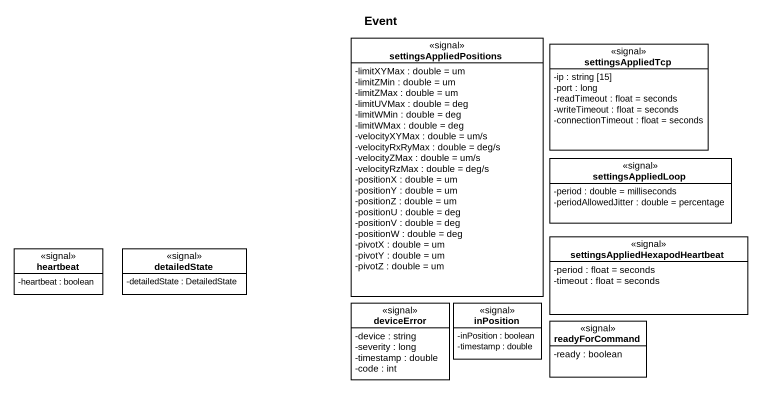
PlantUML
@startuml
title Event
hide circle
hide empty members
skinparam classAttributeIconSize 0
class settingsAppliedPositions <<signal>> {
  -limitXYMax : double = um
  -limitZMin : double = um
  -limitZMax : double = um
  -limitUVMax : double = deg
  -limitWMin : double = deg
  -limitWMax : double = deg
  -velocityXYMax : double = um/s
  -velocityRxRyMax : double = deg/s
  -velocityZMax : double = um/s
  -velocityRzMax : double = deg/s
  -positionX : double = um
  -positionY : double = um
  -positionZ : double = um
  -positionU : double = deg
  -positionV : double = deg
  -positionW : double = deg
  -pivotX : double = um
  -pivotY : double = um
  -pivotZ : double = um
}
class settingsAppliedTcp <<signal>> {
  -ip : string [15]
  -port : long
  -readTimeout : float = seconds
  -writeTimeout : float = seconds
  -connectionTimeout : float = seconds
}
class settingsAppliedLoop <<signal>> {
  -period : double = milliseconds
  -periodAllowedJitter : double = percentage
}
class heartbeat <<signal>> {
  -heartbeat : boolean
}
class detailedState <<signal>> {
  -detailedState : DetailedState
}
class "settingsAppliedHexapodHeartbeat" as settingsAppliedHexapodHeartb <<signal>> {
  -period : float = seconds
  -timeout : float = seconds
}
class deviceError <<signal>> {
  -device : string
  -severity : long
  -timestamp : double
  -code : int
}
class inPosition <<signal>> {
  -inPosition : boolean
  -timestamp : double
}
class readyForCommand <<signal>> {
  -ready : boolean
}
@enduml
